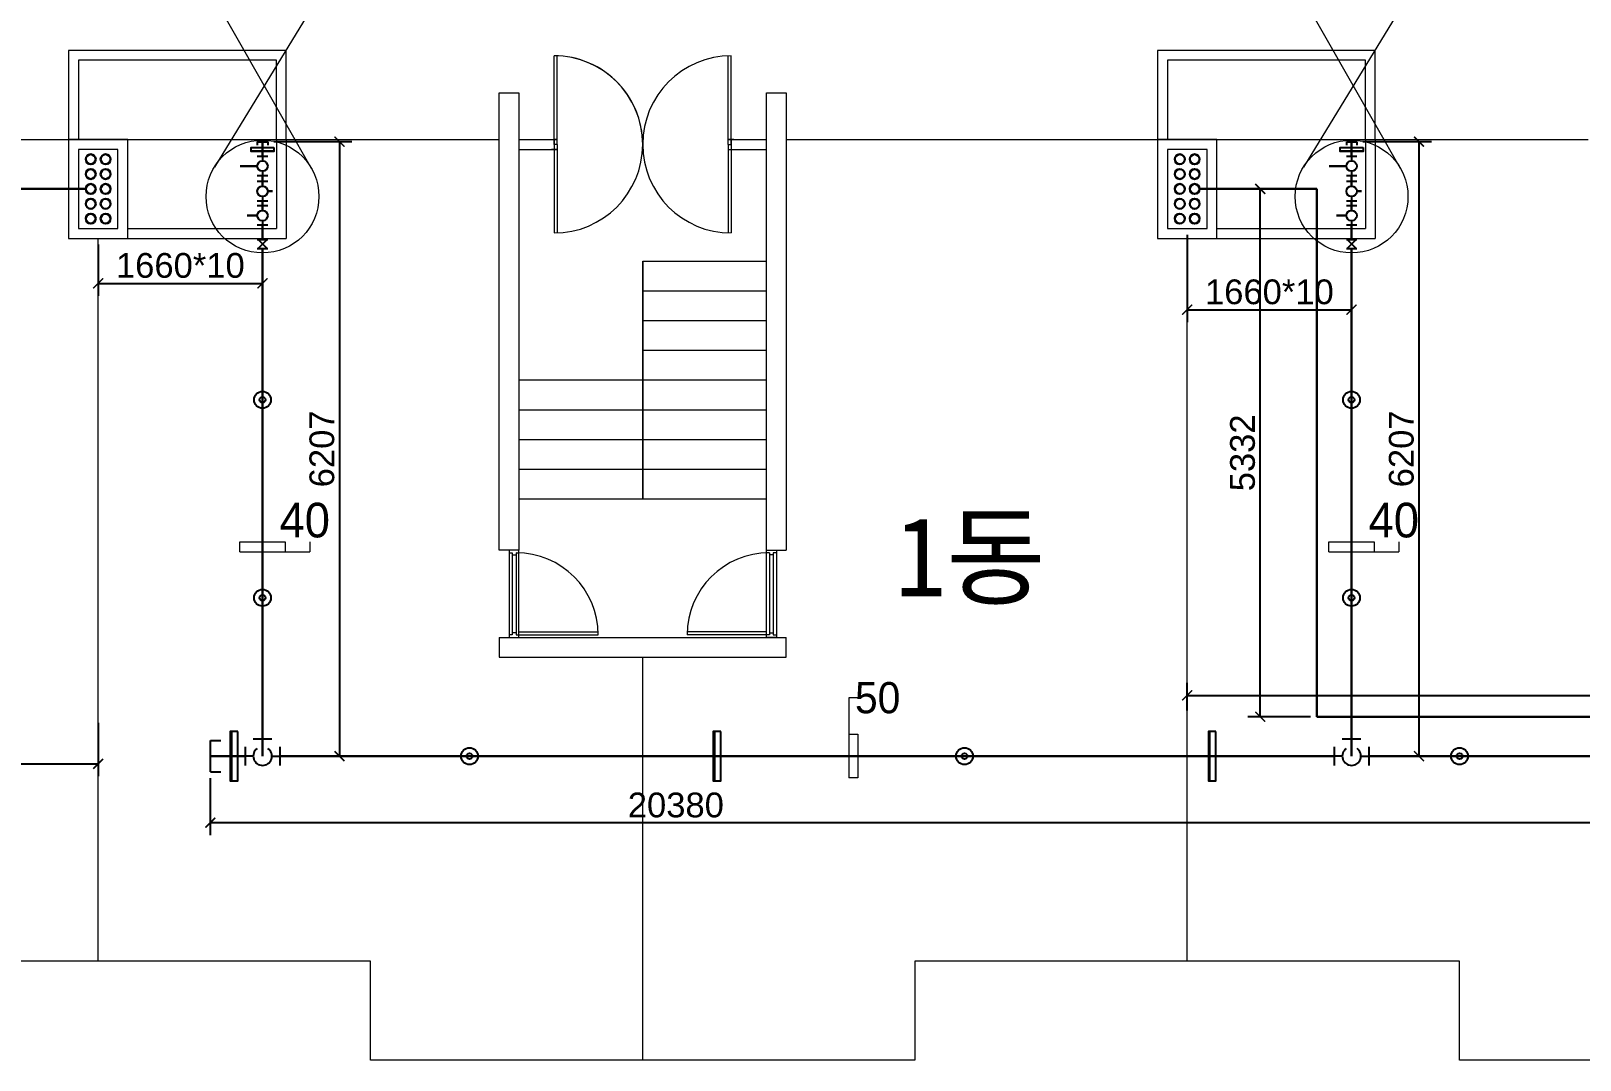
# Model space of a CAD drawing. Header units: millimetres. Extents: x 77978 to 1977917, y -128530 to 383426.
# Drawn here: x 966517 to 982163, y 109969 to 120365 of the extents above; entities that cross this region are included whole.
import ezdxf

# ---------------------------------------------------------------- set-up
doc = ezdxf.new("R2010")
doc.units = ezdxf.units.MM
doc.header["$LTSCALE"] = 20
doc.layers.get('0').update_dxf_attribs({"lineweight": 0})
for name, color, linetype, lineweight in [('PIPE(급수)', 3, 'Continuous', 30), ('WID', 6, 'Continuous', 0), ('건축선', 7, 'Continuous', 0), ('급수', 3, 'Continuous', 30), ('치수선', 1, 'Continuous', 0)]:
    doc.layers.add(name, color=color, linetype=linetype, lineweight=lineweight)
for name, color, linetype in [('TEXT', 2, 'Continuous'), ('가데', 2, 'Continuous'), ('급수부품', 2, 'Continuous')]:
    doc.layers.add(name, color=color, linetype=linetype)
doc.styles.get("Standard").update_dxf_attribs({"font": 'arial.ttf'})
doc.styles.add('굴림700', font='gulim.ttc', dxfattribs={"height": 700})
doc.styles.add('굴림800', font='', dxfattribs={"height": 800})
doc.styles.get('굴림800').set_extended_font_data('GulimChe')
doc.dimstyles.new('태림-100', dxfattribs={"dimscale": 100, "dimtxt": 2.5, "dimasz": 1, "dimexe": 1.25, "dimexo": 0.625, "dimgap": 0.5, "dimtad": 1, "dimdec": 0, "dimzin": 1, "dimdsep": 46, "dimtxsty": 'Standard', "dimblk": 'ARCHTICK', "dimcen": 2.5, "dimclrt": 2, "dimadec": 0, "dimazin": 0, "dimtfac": 1, "dimtdec": 0, "dimtix": 1, "dimtmove": 0, "dimatfit": 3, "dimfxl": 1, "dimarcsym": 0})

# ---------------------------------------------------------------- blocks, each defined once
blk = doc.blocks.new('A$C0af038e2')
at = {"layer": '급수부품', "color": 2}
for p, q in [((-140, -75), (-140, 75)), ((140, -75), (140, 75)), ((75, -140), (-75, -140))]:
    blk.add_line(p, q, dxfattribs=at)
at = {"layer": '급수부품'}
for p, q in [((-75, 0), (-140, 0)), ((75, 0), (140, 0)), ((0, 0), (0, -140))]:
    blk.add_line(p, q, dxfattribs=at)
blk.add_arc((0, 0), 75, 306.0342, 233.9661, dxfattribs=at)
blk = doc.blocks.new('A$Cb09a5c7e')
at = {"layer": '급수부품', "color": 2}
for p, q in [((75, 0), (-75, 0)), ((-75, 0), (-75, -50)), ((75, 0), (75, -50))]:
    blk.add_line(p, q, dxfattribs=at)
blk = doc.blocks.new('A$Cf2ca77ac')
at = {"layer": '가데', "color": 1}
blk.add_line((-15, 250), (-15, -250), dxfattribs=at)
at = {"layer": '가데'}
blk.add_lwpolyline([(-75, -250), (0, -250), (0, 250), (-75, 250)], close=True, dxfattribs=at)
blk = doc.blocks.new('A$C79955f8c')
at = {"layer": '가데'}
for radius in [85, 30]:
    blk.add_circle((0, 0), radius, dxfattribs=at)
blk = doc.blocks.new('_ArchTick')
at = {"color": 0, "linetype": 'ByBlock', "const_width": 0.15}
blk.add_lwpolyline([(-0.5, -0.5), (0.5, 0.5)], dxfattribs=at)
blk = doc.blocks.new('*D5127')
at = {"layer": 'Defpoints', "color": 0}
for p in [(968328, 112879), (988709, 112617), (988709, 112367)]:
    blk.add_point(p, dxfattribs=at)
at = {"layer": '치수선', "color": 0, "lineweight": -2}
for p, q in [((968328, 112817), (968328, 112242)), ((988709, 112554), (988709, 112242)), ((968328, 112367), (988709, 112367))]:
    blk.add_line(p, q, dxfattribs=at)
at = {"layer": '치수선', "color": 0, "linetype": 'ByBlock', "lineweight": -2, "xscale": 100, "yscale": 100, "zscale": 100, "rotation": 180}
blk.add_blockref('_ArchTick', (968328, 112367), dxfattribs=at)
at = {"layer": '치수선', "color": 0, "linetype": 'ByBlock', "lineweight": -2, "xscale": 100, "yscale": 100, "zscale": 100}
blk.add_blockref('_ArchTick', (988709, 112367), dxfattribs=at)
at = {"layer": '치수선', "color": 2, "insert": (973030, 112544), "char_height": 250, "attachment_point": 5}
blk.add_mtext('20380', dxfattribs=at)
blk = doc.blocks.new('A$Ce61dc017')
at = {"layer": '급수부품'}
for p, q in [((-75, 65), (75, 65)), ((-75, -65), (75, -65))]:
    blk.add_line(p, q, dxfattribs=at)
at = {"layer": '급수부품', "color": 2}
for p, q in [((-65, -65), (65, 65)), ((-65, 65), (65, -65))]:
    blk.add_line(p, q, dxfattribs=at)
blk = doc.blocks.new('*D5139')
at = {"layer": 'Defpoints', "color": 0}
for p in [(978195, 118369), (979855, 118123), (979855, 117549)]:
    blk.add_point(p, dxfattribs=at)
at = {"layer": '치수선', "color": 0, "lineweight": -2}
for p, q in [((978195, 118307), (978195, 117424)), ((979855, 118060), (979855, 117424)), ((978195, 117549), (979855, 117549))]:
    blk.add_line(p, q, dxfattribs=at)
at = {"layer": '치수선', "color": 0, "linetype": 'ByBlock', "lineweight": -2, "xscale": 100, "yscale": 100, "zscale": 100, "rotation": 180}
blk.add_blockref('_ArchTick', (978195, 117549), dxfattribs=at)
at = {"layer": '치수선', "color": 0, "linetype": 'ByBlock', "lineweight": -2, "xscale": 100, "yscale": 100, "zscale": 100}
blk.add_blockref('_ArchTick', (979855, 117549), dxfattribs=at)
at = {"layer": '치수선', "color": 2, "insert": (979025, 117728), "char_height": 250, "attachment_point": 5}
blk.add_mtext('1660*10', dxfattribs=at)
blk = doc.blocks.new('*D5140')
at = {"layer": 'Defpoints', "color": 0}
for p in [(979908, 119247), (980377, 113039), (980536, 113039)]:
    blk.add_point(p, dxfattribs=at)
at = {"layer": '치수선', "color": 0, "lineweight": -2}
for p, q in [((979970, 119247), (980661, 119247)), ((980536, 119247), (980536, 113039)), ((980440, 113039), (980661, 113039))]:
    blk.add_line(p, q, dxfattribs=at)
at = {"layer": '치수선', "color": 0, "linetype": 'ByBlock', "lineweight": -2, "xscale": 100, "yscale": 100, "zscale": 100}
for p, rotation in [((980536, 119247), 90), ((980536, 113039), 270)]:
    blk.add_blockref('_ArchTick', p, dxfattribs=dict(at, rotation=rotation))
at = {"layer": '치수선', "color": 2, "insert": (980359, 116143), "char_height": 250, "attachment_point": 5, "rotation": 90}
blk.add_mtext('6207', dxfattribs=at)
blk = doc.blocks.new('*D5142')
at = {"layer": 'Defpoints', "color": 0}
for p in [(956495, 113437), (967195, 113437), (967195, 112961)]:
    blk.add_point(p, dxfattribs=at)
at = {"layer": '치수선', "color": 0, "lineweight": -2}
for p, q in [((956495, 113375), (956495, 112836)), ((967195, 113375), (967195, 112836)), ((956495, 112961), (967195, 112961))]:
    blk.add_line(p, q, dxfattribs=at)
at = {"layer": '치수선', "color": 0, "linetype": 'ByBlock', "lineweight": -2, "xscale": 100, "yscale": 100, "zscale": 100, "rotation": 180}
blk.add_blockref('_ArchTick', (956495, 112961), dxfattribs=at)
at = {"layer": '치수선', "color": 0, "linetype": 'ByBlock', "lineweight": -2, "xscale": 100, "yscale": 100, "zscale": 100}
blk.add_blockref('_ArchTick', (967195, 112961), dxfattribs=at)
at = {"layer": '치수선', "color": 2, "insert": (961845, 113139), "char_height": 250, "attachment_point": 5}
blk.add_mtext('10700', dxfattribs=at)
blk = doc.blocks.new('*D5145')
at = {"layer": 'Defpoints', "color": 0}
for p in [(967195, 118269), (968855, 118123), (968855, 117815)]:
    blk.add_point(p, dxfattribs=at)
at = {"layer": '치수선', "color": 0, "lineweight": -2}
for p, q in [((967195, 118207), (967195, 117690)), ((968855, 118060), (968855, 117690)), ((967195, 117815), (968855, 117815))]:
    blk.add_line(p, q, dxfattribs=at)
at = {"layer": '치수선', "color": 0, "linetype": 'ByBlock', "lineweight": -2, "xscale": 100, "yscale": 100, "zscale": 100, "rotation": 180}
blk.add_blockref('_ArchTick', (967195, 117815), dxfattribs=at)
at = {"layer": '치수선', "color": 0, "linetype": 'ByBlock', "lineweight": -2, "xscale": 100, "yscale": 100, "zscale": 100}
blk.add_blockref('_ArchTick', (968855, 117815), dxfattribs=at)
at = {"layer": '치수선', "color": 2, "insert": (968025, 117995), "char_height": 250, "attachment_point": 5}
blk.add_mtext('1660*10', dxfattribs=at)
blk = doc.blocks.new('*D5146')
at = {"layer": 'Defpoints', "color": 0}
for p in [(968908, 119247), (969030, 113039), (969633, 113039)]:
    blk.add_point(p, dxfattribs=at)
at = {"layer": '치수선', "color": 0, "lineweight": -2}
for p, q in [((968970, 119247), (969758, 119247)), ((969633, 119247), (969633, 113039)), ((969093, 113039), (969758, 113039))]:
    blk.add_line(p, q, dxfattribs=at)
at = {"layer": '치수선', "color": 0, "linetype": 'ByBlock', "lineweight": -2, "xscale": 100, "yscale": 100, "zscale": 100}
for p, rotation in [((969633, 119247), 90), ((969633, 113039), 270)]:
    blk.add_blockref('_ArchTick', p, dxfattribs=dict(at, rotation=rotation))
at = {"layer": '치수선', "color": 2, "insert": (969456, 116143), "char_height": 250, "attachment_point": 5, "rotation": 90}
blk.add_mtext('6207', dxfattribs=at)
blk = doc.blocks.new('*D5147')
at = {"layer": 'Defpoints', "color": 0}
for p in [(988895, 113653), (978195, 113437), (988895, 113437)]:
    blk.add_point(p, dxfattribs=at)
at = {"layer": '치수선', "color": 0, "lineweight": -2}
for p, q in [((978195, 113500), (978195, 113778)), ((988895, 113500), (988895, 113778)), ((978195, 113653), (988895, 113653))]:
    blk.add_line(p, q, dxfattribs=at)
at = {"layer": '치수선', "color": 0, "linetype": 'ByBlock', "lineweight": -2, "xscale": 100, "yscale": 100, "zscale": 100, "rotation": 180}
blk.add_blockref('_ArchTick', (978195, 113653), dxfattribs=at)
at = {"layer": '치수선', "color": 0, "linetype": 'ByBlock', "lineweight": -2, "xscale": 100, "yscale": 100, "zscale": 100}
blk.add_blockref('_ArchTick', (988895, 113653), dxfattribs=at)
at = {"layer": '치수선', "color": 2, "insert": (983545, 113831), "char_height": 250, "attachment_point": 5}
blk.add_mtext('10700', dxfattribs=at)
blk = doc.blocks.new('*D5149')
at = {"layer": 'Defpoints', "color": 0}
for p in [(978495, 118769), (978933, 118769), (979504, 113437)]:
    blk.add_point(p, dxfattribs=at)
at = {"layer": '치수선', "color": 0, "lineweight": -2}
for p, q in [((978558, 118769), (979058, 118769)), ((978933, 113437), (978933, 118769)), ((979441, 113437), (978808, 113437))]:
    blk.add_line(p, q, dxfattribs=at)
at = {"layer": '치수선', "color": 0, "linetype": 'ByBlock', "lineweight": -2, "xscale": 100, "yscale": 100, "zscale": 100}
for p, rotation in [((978933, 118769), 90), ((978933, 113437), 270)]:
    blk.add_blockref('_ArchTick', p, dxfattribs=dict(at, rotation=rotation))
at = {"layer": '치수선', "color": 2, "insert": (978755, 116103), "char_height": 250, "attachment_point": 5, "rotation": 90}
blk.add_mtext('5332', dxfattribs=at)

msp = doc.modelspace()

# ---------------------------------------------------------------- linework, layer by layer
for p, q in [((969350.5, 118974.1), (967080.5, 122967.4)), ((970766, 122908.4), (968369.1, 118989.8)), ((980350.5, 118974.1), (978080.5, 122967.4)), ((981766, 122908.4), (979369.1, 118989.8)), ((968995.1, 119269.1), (968995.1, 120069.1)), ((979995.1, 119269.1), (979995.1, 120069.1)), ((971245.1, 119739.1), (971445.1, 119739.1)), ((973945.1, 119739.1), (974145.1, 119739.1)), ((962945.1, 119269.1), (971245.1, 119269.1)), ((968995.1, 119269.1), (968995.1, 118369.1)), ((968995.1, 119269.1), (968995.1, 118369.1)), ((969095.1, 119269.1), (969095.1, 118269.1)), ((969095.1, 119269.1), (969095.1, 118269.1)), ((974145.1, 119269.1), (982245.1, 119269.1)), ((979995.1, 119269.1), (979995.1, 118369.1)), ((980095.1, 119269.1), (980095.1, 118269.1)), ((967495.1, 118369.1), (968995.1, 118369.1)), ((978495.1, 118369.1), (979995.1, 118369.1)), ((967195.1, 110969.1), (967195.1, 118269.1)), ((967495.1, 118269.1), (969095.1, 118269.1)), ((978195.1, 110969.1), (978195.1, 118269.1)), ((978495.1, 118269.1), (980095.1, 118269.1)), ((972695.1, 115639.1), (972695.1, 118039.1)), ((972695.1, 115639.1), (972695.1, 118039.1)), ((972695.1, 109969.1), (972695.1, 114039.1)), ((969945.1, 110969.1), (964445.1, 110969.1)), ((969945.1, 109969.1), (969945.1, 110969.1)), ((980945.1, 110969.1), (975445.1, 110969.1)), ((975445.1, 110969.1), (975445.1, 109969.1)), ((980945.1, 109969.1), (980945.1, 110969.1)), ((975445.1, 109969.1), (969945.1, 109969.1)), ((986445.1, 109969.1), (980945.1, 109969.1))]:
    msp.add_line(p, q)
at = {"color": 5}
for p, q in [((966995.1, 119269.1), (968995.1, 119269.1)), ((977995.1, 119269.1), (979995.1, 119269.1))]:
    msp.add_line(p, q, dxfattribs=at)
for points in [[(969095.1, 120169.1), (966895.1, 120169.1), (966895.1, 119269.1), (969095.1, 119269.1)], [(980095.1, 120169.1), (977895.1, 120169.1), (977895.1, 119269.1), (980095.1, 119269.1)], [(968995.1, 120069.1), (966995.1, 120069.1), (966995.1, 119269.1), (968995.1, 119269.1)], [(979995.1, 120069.1), (977995.1, 120069.1), (977995.1, 119269.1), (979995.1, 119269.1)], [(966895.1, 118269.1), (967495.1, 118269.1), (967495.1, 119269.1), (966895.1, 119269.1)], [(977895.1, 118269.1), (978495.1, 118269.1), (978495.1, 119269.1), (977895.1, 119269.1)], [(966995.1, 118369.1), (967395.1, 118369.1), (967395.1, 119169.1), (966995.1, 119169.1)], [(977995.1, 118369.1), (978395.1, 118369.1), (978395.1, 119169.1), (977995.1, 119169.1)]]:
    msp.add_lwpolyline(points, close=True)
at = {"layer": 'WID'}
for p, q in [((971800.1, 119219.1), (971800.1, 120114.1)), ((971830.1, 119219.1), (971830.1, 120113.6)), ((973560.1, 119219.1), (973560.1, 120113.6)), ((973560.1, 119269.1), (973560.1, 120109.7)), ((973590.1, 119219.1), (973590.1, 120114.1)), ((973590.1, 119219.1), (973590.1, 120110.3)), ((971445.1, 119269.1), (971830.1, 119269.1)), ((971775.1, 119269.1), (971800.1, 119269.1)), ((971800.1, 119269.1), (971800.1, 119169.1)), ((971830.1, 119269.1), (971800.1, 119269.1)), ((973560.1, 119269.1), (973945.1, 119269.1)), ((973590.1, 119269.1), (973560.1, 119269.1)), ((973590.1, 119269.1), (973590.1, 119169.1)), ((973615.1, 119269.1), (973590.1, 119269.1)), ((973590.1, 119269.1), (973590.1, 119169.1)), ((971445.1, 119169.1), (971830.1, 119169.1)), ((971800.1, 119169.1), (971775.1, 119169.1)), ((971775.1, 119169.1), (971800.1, 119169.1)), ((971830.1, 119219.1), (971800.1, 119219.1)), ((971800.1, 119219.1), (971800.1, 118324.1)), ((971830.1, 119169.1), (971800.1, 119169.1)), ((971830.1, 119219.1), (971830.1, 118324.6)), ((973560.1, 119219.1), (973590.1, 119219.1)), ((973560.1, 119219.1), (973560.1, 118324.6)), ((973560.1, 119219.1), (973590.1, 119219.1)), ((973560.1, 119169.1), (973945.1, 119169.1)), ((973560.1, 119169.1), (973590.1, 119169.1)), ((973590.1, 119219.1), (973590.1, 118324.1)), ((973590.1, 119169.1), (973615.1, 119169.1)), ((971445.1, 115119.1), (971345.1, 115119.1)), ((971345.1, 115119.1), (971345.1, 115094.1)), ((971445.1, 115119.1), (971345.1, 115119.1)), ((971345.1, 115094.1), (971345.1, 114294.1)), ((971345.1, 115094.1), (971375.6, 115094.1)), ((971375.6, 115094.1), (971375.6, 114284.1)), ((971375.6, 115094.1), (971375.6, 115074.1)), ((971375.6, 115074.1), (971415.6, 115074.1)), ((971415.6, 115094.1), (971445.1, 115094.1)), ((971415.6, 115094.1), (971415.6, 114264.1)), ((971445.1, 115094.1), (971445.1, 115119.1)), ((971445.1, 114264.1), (971445.1, 115094.1)), ((973945.1, 115119.1), (974045.1, 115119.1)), ((973945.1, 115119.1), (974045.1, 115119.1)), ((973945.1, 115119.1), (974045.1, 115119.1)), ((973945.1, 115094.1), (973945.1, 115119.1)), ((973945.1, 115119.1), (974045.1, 115119.1)), ((973974.5, 115094.1), (973945.1, 115094.1)), ((973945.1, 114264.1), (973945.1, 115094.1)), ((973974.5, 115094.1), (973974.5, 114264.1)), ((974014.5, 115074.1), (973974.5, 115074.1)), ((974014.5, 115094.1), (974014.5, 114284.1)), ((974045.1, 115094.1), (974014.5, 115094.1)), ((974014.5, 115094.1), (974014.5, 115074.1)), ((974045.1, 115119.1), (974045.1, 115094.1)), ((974045.1, 115094.1), (974045.1, 114294.1)), ((971345.1, 114294.1), (971345.1, 114264.1)), ((971345.1, 114264.1), (971345.1, 114239.1)), ((971375.6, 114264.1), (971345.1, 114264.1)), ((971345.1, 114239.1), (971445.1, 114239.1)), ((971375.6, 114284.1), (971375.6, 114264.1)), ((971415.6, 114284.1), (971375.6, 114284.1)), ((971415.6, 114264.1), (971445.1, 114264.1)), ((971445.1, 114294.1), (972245, 114294.1)), ((971445.1, 114264.1), (972245.6, 114264.1)), ((971445.1, 114239.1), (971445.1, 114264.1)), ((973945.1, 114264.1), (973144.5, 114264.1)), ((973945.1, 114294.1), (973145.1, 114294.1)), ((973945.1, 114239.1), (973945.1, 114264.1)), ((973974.5, 114264.1), (973945.1, 114264.1)), ((974045.1, 114239.1), (973945.1, 114239.1)), ((973974.5, 114284.1), (974014.5, 114284.1)), ((974014.5, 114284.1), (974014.5, 114264.1)), ((974014.5, 114264.1), (974045.1, 114264.1)), ((974045.1, 114294.1), (974045.1, 114264.1)), ((974045.1, 114264.1), (974045.1, 114239.1))]:
    msp.add_line(p, q, dxfattribs=at)
for centre, radius, start, end in [((971800.1, 119219.1), 895, 356.79745, 90), ((971800.1, 119219.1), 895, 270, 90), ((973590.1, 119219.1), 895, 90, 270), ((971415.6, 114264.1), 830, 0, 90), ((973974.5, 114264.1), 830, 90, 180)]:
    msp.add_arc(centre, radius, start, end, dxfattribs=at)
at = {"layer": '가데', "color": 1}
for p, q in [((968739.4, 119155.3), (968970.7, 119155)), ((979739.4, 119155.3), (979970.7, 119155))]:
    msp.add_line(p, q, dxfattribs=at)
at = {"layer": '가데'}
for points in [[(968970.7, 119188.6), (968970.7, 119146.6), (968739.4, 119146.9), (968739.4, 119188.6)], [(979970.7, 119188.6), (979970.7, 119146.6), (979739.4, 119146.9), (979739.4, 119188.6)]]:
    msp.add_lwpolyline(points, close=True, dxfattribs=at)
at = {"layer": '건축선'}
for p, q in [((971445.1, 119739.1), (971445.1, 115119.1)), ((973945.1, 115119.1), (973945.1, 119739.1)), ((972695.1, 118039.1), (973945.1, 118039.1)), ((972695.1, 118039.1), (972695.1, 115639.1)), ((972695.1, 117739.1), (973945.1, 117739.1)), ((972695.1, 117439.1), (973945.1, 117439.1)), ((972695.1, 117139.1), (973945.1, 117139.1)), ((971445.1, 116839.1), (973945.1, 116839.1)), ((971445.1, 116539.1), (973945.1, 116539.1)), ((971445.1, 116239.1), (973945.1, 116239.1)), ((971445.1, 115939.1), (973945.1, 115939.1)), ((971445.1, 115639.1), (973945.1, 115639.1)), ((971445.1, 115119.1), (971245.1, 115119.1)), ((971445.1, 115119.1), (971245.1, 115119.1)), ((973945.1, 115119.1), (974145.1, 115119.1)), ((973945.1, 115119.1), (974145.1, 115119.1)), ((971245.1, 114239.1), (971245.1, 114039.1)), ((971245.1, 114239.1), (974145.1, 114239.1)), ((974145.1, 114039.1), (974145.1, 114239.1)), ((971245.1, 114039.1), (972695.1, 114039.1)), ((972695.1, 114039.1), (974145.1, 114039.1))]:
    msp.add_line(p, q, dxfattribs=at)
for points in [[(971245.1, 115119.1), (971245.1, 119739.1)], [(974145.1, 119739.1), (974145.1, 119479.1), (974145.1, 115119.1)]]:
    msp.add_lwpolyline(points, dxfattribs=at)
for centre in [(968855.2, 118692.5), (979855.2, 118692.5)]:
    msp.add_circle(centre, 569.8, dxfattribs=at)
at = {"layer": '급수'}
for p, q in [((968855.2, 119097.8), (968855.2, 119246.6)), ((979855.2, 119097.8), (979855.2, 119246.6)), ((968630.1, 118999.9), (968802.5, 118999.9)), ((979630.1, 118999.9), (979802.5, 118999.9)), ((967070.1, 118769.1), (965886.5, 118769.1)), ((968855.2, 118797.7), (968855.2, 118902)), ((978320.1, 118769.1), (979503.7, 118769.1)), ((979503.7, 113437.3), (979503.7, 118769.1)), ((979855.2, 118797.7), (979855.2, 118902)), ((968855.2, 118552.9), (968855.2, 118649.3)), ((968855.2, 118552.9), (968855.2, 118647.2)), ((968956.9, 118745), (968907.8, 118745)), ((979855.2, 118552.9), (979855.2, 118649.3)), ((979855.2, 118552.9), (979855.2, 118647.2)), ((979956.9, 118745), (979907.8, 118745)), ((968701.7, 118500.3), (968802.5, 118500.3)), ((979701.7, 118500.3), (979802.5, 118500.3)), ((968855.2, 118413.1), (968855.2, 118259.6)), ((979855.2, 118413.1), (979855.2, 118259.6)), ((968855.2, 118214.1), (968855.2, 118214.1)), ((968855.2, 118168.6), (968855.2, 113039.1)), ((979855.2, 118214.1), (979855.2, 118214.1)), ((979855.2, 118168.6), (979855.2, 113039.1)), ((988895.1, 113437.3), (979503.7, 113437.3)), ((968680.2, 113039.1), (968328.2, 113039.1)), ((979680.2, 113039.1), (969030.2, 113039.1))]:
    msp.add_line(p, q, dxfattribs=at)
msp.add_lwpolyline([(988708.6, 113039.1), (987478.1, 113039.1), (980030.2, 113039.1)], dxfattribs=at)
for centre in [(967120.1, 119069.1), (967270.1, 119069.1), (978120.1, 119069.1), (978270.1, 119069.1), (967120.1, 118919.1), (967270.1, 118919.1), (978120.1, 118919.1), (978270.1, 118919.1), (967120.1, 118769.1), (967270.1, 118769.1), (978120.1, 118769.1), (978270.1, 118769.1), (967120.1, 118619.1), (967270.1, 118619.1), (978120.1, 118619.1), (978270.1, 118619.1), (967120.1, 118469.1), (967270.1, 118469.1), (978120.1, 118469.1), (978270.1, 118469.1)]:
    msp.add_circle(centre, 50, dxfattribs=at)
at = {"layer": '급수부품', "color": 2}
for p, q in [((968907.7, 119097.8), (968802.7, 119097.8)), ((979907.7, 119097.8), (979802.7, 119097.8)), ((968907.7, 118902), (968802.7, 118902)), ((968907.7, 118843), (968802.7, 118843)), ((979907.7, 118902), (979802.7, 118902)), ((979907.7, 118843), (979802.7, 118843)), ((968907.7, 118647.2), (968802.7, 118647.2)), ((979907.7, 118647.2), (979802.7, 118647.2)), ((968907.7, 118598.2), (968802.7, 118598.2)), ((979907.7, 118598.2), (979802.7, 118598.2)), ((968907.7, 118402.4), (968802.7, 118402.4)), ((979907.7, 118402.4), (979802.7, 118402.4))]:
    msp.add_line(p, q, dxfattribs=at)
at = {"layer": '급수부품'}
for p, q in [((968855.2, 119097.8), (968855.1, 119052.5)), ((979855.2, 119097.8), (979855.1, 119052.5)), ((968855.2, 118947.4), (968855.1, 118902)), ((979855.2, 118947.4), (979855.1, 118902)), ((968855.2, 118843), (968855.2, 118797.7)), ((979855.2, 118843), (979855.2, 118797.7)), ((968855.2, 118692.5), (968855.2, 118647.2)), ((979855.2, 118692.5), (979855.2, 118647.2)), ((968855.2, 118598.2), (968855.1, 118552.9)), ((968855.2, 118447.8), (968855.1, 118402.4)), ((979855.2, 118598.2), (979855.1, 118552.9)), ((979855.2, 118447.8), (979855.1, 118402.4))]:
    msp.add_line(p, q, dxfattribs=at)
for centre in [(968855.2, 118999.9), (979855.2, 118999.9), (968855.2, 118745), (979855.2, 118745), (968855.2, 118500.3), (979855.2, 118500.3)]:
    msp.add_circle(centre, 52.6, dxfattribs=at)
at = {"layer": '치수선'}
for p, q in [((968626.9, 115103.9), (968626.9, 115203.9)), ((968626.9, 115203.9), (969083.4, 115203.9)), ((969083.4, 115203.9), (969083.4, 115103.9)), ((969333.4, 115203.9), (969333.4, 115103.9)), ((979626.9, 115103.9), (979626.9, 115203.9)), ((979626.9, 115203.9), (980083.4, 115203.9)), ((980083.4, 115203.9), (980083.4, 115103.9)), ((980333.4, 115203.9), (980333.4, 115103.9)), ((968626.9, 115103.9), (969083.4, 115103.9)), ((969083.4, 115103.9), (969333.4, 115103.9)), ((979626.9, 115103.9), (980083.4, 115103.9)), ((980083.4, 115103.9), (980333.4, 115103.9)), ((974777.1, 113628.7), (974777.1, 113259.4)), ((974867.1, 113628.7), (974777.1, 113628.7)), ((974777.1, 113259.4), (974777.1, 112818.8)), ((974777.1, 113259.4), (974867.1, 113259.4)), ((974867.1, 113259.4), (974867.1, 112818.8)), ((974867.1, 112818.8), (974777.1, 112818.8))]:
    msp.add_line(p, q, dxfattribs=at)

# ---------------------------------------------------------------- block references
at = {"layer": 'PIPE(급수)', "xscale": -0.7000000000000001, "yscale": 0.7000000000000001, "zscale": 0.7000000000000001}
for p in [(968855.2, 119246.6), (979855.2, 119246.6)]:
    msp.add_blockref('A$Cb09a5c7e', p, dxfattribs=at)
at = {"layer": 'PIPE(급수)'}
for name, p, xscale, yscale, zscale, rotation in [('A$Ce61dc017', (968855.2, 118214.1), -0.7000000000000001, 0.7000000000000001, 0.7000000000000001, 180), ('A$Ce61dc017', (979855.2, 118214.1), -0.7000000000000001, 0.7000000000000001, 0.7000000000000001, 180), ('A$Cb09a5c7e', (968328.2, 113038.5), -2.125, 2.125, 2.125, 89.9999999999992)]:
    msp.add_blockref(name, p, dxfattribs=dict(at, xscale=xscale, yscale=yscale, zscale=zscale, rotation=rotation))
at = {"layer": '가데'}
for p in [(968855.2, 116639.1), (979855.2, 116639.1), (968855.2, 114639.1), (979855.2, 114639.1), (970946.1, 113039.1), (975946.1, 113039.1), (980946.1, 113039.1)]:
    msp.add_blockref('A$C79955f8c', p, dxfattribs=at)
at = {"layer": '가데', "rotation": 180}
for p in [(968530, 113039.1), (973408.6, 113039.1), (978408.6, 113039.1)]:
    msp.add_blockref('A$Cf2ca77ac', p, dxfattribs=at)
at = {"layer": '급수부품', "xscale": 1.25, "yscale": 1.25, "zscale": 1.25, "rotation": 180}
for p in [(968855.2, 113039.1), (979855.2, 113039.1)]:
    msp.add_blockref('A$C0af038e2', p, dxfattribs=at)

# ---------------------------------------------------------------- texts
at = {"layer": 'TEXT', "insert": (975245.4, 115454.2), "char_height": 800, "width": 2446.681, "attachment_point": 1, "style": '굴림800'}
msp.add_mtext('1동', dxfattribs=at)
at = {"layer": '치수선', "color": 2, "attachment_point": 3, "style": '굴림700'}
for s, insert, char_height in [('40', (969536.4, 115598.7), 350), ('40', (980536.4, 115598.7), 350), ('50', (975297.7, 113787.2), 315)]:
    msp.add_mtext_dynamic_manual_height_columns(s, width=332.103, gutter_width=2625, heights=[0], dxfattribs=dict(at, insert=insert, char_height=char_height))

# ---------------------------------------------------------------- dimensions: what is measured, and where the dimension line sits
at = {"layer": '치수선'}
dim = msp.add_linear_dim(base=(969633.1929, 113039.1277), p1=(968907.6523, 119246.5981), p2=(969030.1585, 113039.1277), angle=90, dimstyle='태림-100', override={"dimtxsty": 'Standard'}, dxfattribs=at)
dim.commit()
dim.dimension.update_dxf_attribs({"geometry": '*D5146', "text_midpoint": (969455.5496, 116142.8629)})
for base, p1, p2, picture, middle in [((980536.4404, 113039.1175), (979907.6523, 119246.5981), (980377.0495, 113039.1175), '*D5140', (980358.7971, 116142.8578)), ((978933.2, 118769.1), (979503.7, 113437.3), (978495.1, 118769.1), '*D5149', (978755.5, 116103.2))]:
    dim = msp.add_linear_dim(base=base, p1=p1, p2=p2, angle=90, dimstyle='태림-100', dxfattribs=at)
    dim.commit()
    dim.dimension.update_dxf_attribs({"geometry": picture, "text_midpoint": middle})
for base, p1, p2, picture, middle in [((979855.2, 117549.2), (978195.1, 118369.1), (979855.2, 118122.7), '*D5139', (979025.1, 117728.5)), ((968855.2, 117815.4), (967195.1, 118269.1), (968855.2, 118122.7), '*D5145', (968025.1, 117994.6))]:
    dim = msp.add_linear_dim(base=base, p1=p1, p2=p2, text='<>*10', dimstyle='태림-100', override={"dimtxsty": 'Standard'}, dxfattribs=at)
    dim.commit()
    dim.dimension.update_dxf_attribs({"geometry": picture, "text_midpoint": middle})
for base, p1, p2, picture, middle in [((988895.1, 113653.3), (978195.1, 113437.3), (988895.1, 113437.3), '*D5147', (983545.1, 113653.3)), ((988708.6, 112366.6), (968328.2, 112879.1), (988708.6, 112616.6), '*D5127', (973030, 112366.6))]:
    dim = msp.add_linear_dim(base=base, p1=p1, p2=p2, dimstyle='태림-100', dxfattribs=at)
    dim.commit()
    dim.dimension.update_dxf_attribs({"geometry": picture, "text_midpoint": middle, "dimtype": 160})
dim = msp.add_linear_dim(base=(967195.1, 112960.9), p1=(956495.1, 113437.3), p2=(967195.1, 113437.3), dimstyle='태림-100', override={"dimtxsty": 'Standard'}, dxfattribs=at)
dim.commit()
dim.dimension.update_dxf_attribs({"geometry": '*D5142', "text_midpoint": (961845.1, 113138.6)})

doc.saveas('drawing.dxf')
